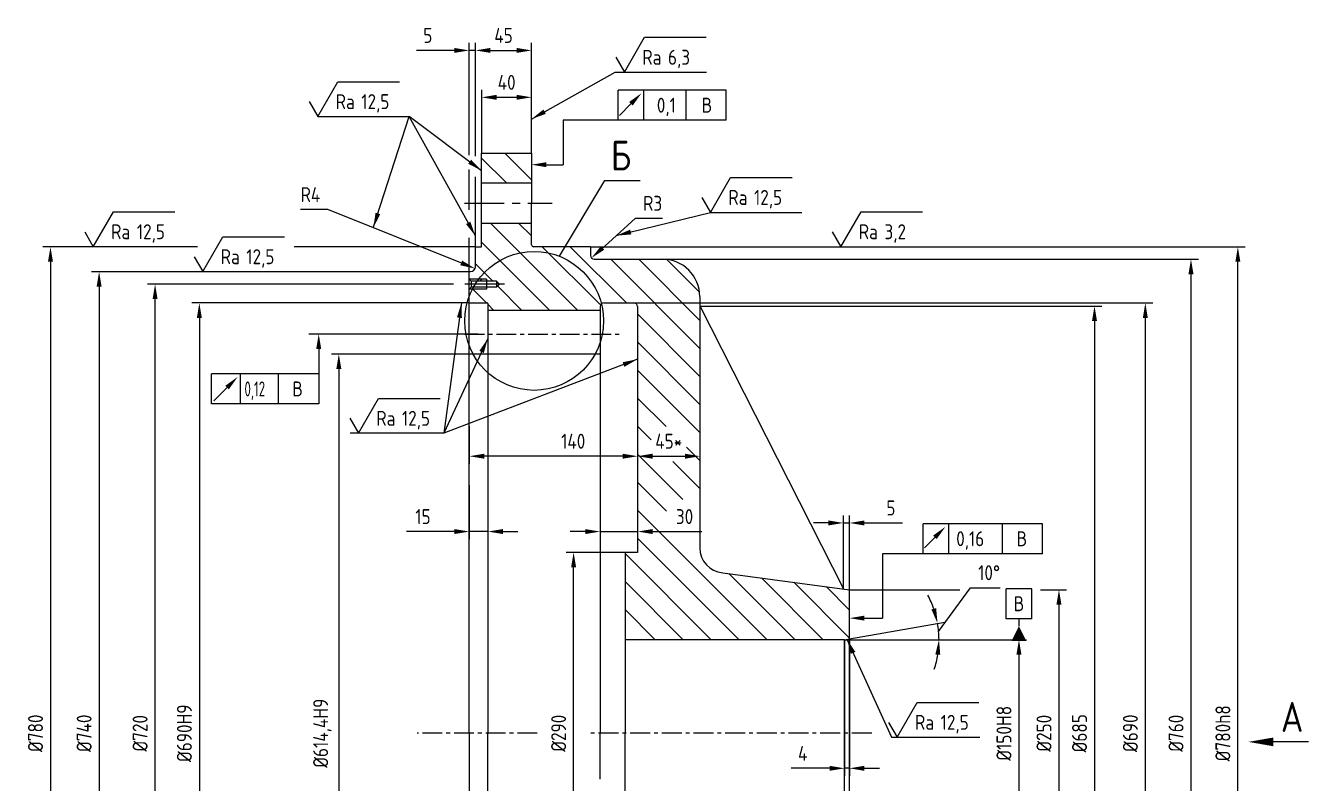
# Model space of a CAD drawing. Header units: millimetres. Extents: x 34179 to 39916, y -3385 to -179.
# Drawn here: x 34193 to 35221, y -2842 to -2235 of the extents above; entities that cross this region are included whole.
import ezdxf
from ezdxf.enums import TextEntityAlignment as Align

# ---------------------------------------------------------------- set-up
doc = ezdxf.new("R2010")
doc.units = ezdxf.units.MM
doc.linetypes.add('CENTER', pattern=[50.8, 31.75, -6.35, 6.35, -6.35])
for name, color, linetype in [('Bord', 1, 'Continuous'), ('Cen', 5, 'CENTER'), ('Cont', 6, 'Continuous'), ('Dim', 7, 'Continuous'), ('Hatch', 2, 'Continuous'), ('Text', 3, 'Continuous'), ('Textb', 6, 'Continuous')]:
    doc.layers.add(name, color=color, linetype=linetype)
doc.styles.add('Style1', font='romans.shx', dxfattribs={"width": 0.8})
doc.dimstyles.new('Dia4', dxfattribs={"dimscale": 4, "dimtxt": 3, "dimasz": 3, "dimexe": 1.25, "dimexo": 0, "dimgap": 1.5, "dimtad": 1, "dimtoh": 1, "dimdec": 0, "dimrnd": 0.0005, "dimtxsty": 'Style1', "dimcen": 2.5, "dimse1": 1, "dimclrt": 3, "dimadec": 0, "dimazin": 0, "dimtfac": 1, "dimtdec": 0, "dimtmove": 0, "dimatfit": 2, "dimfxl": 1, "dimarcsym": 0})
doc.dimstyles.new('LIN 2', dxfattribs={"dimscale": 2, "dimtxt": 3, "dimasz": 3, "dimexe": 1.5, "dimexo": 0, "dimgap": 1.5, "dimtad": 1, "dimdec": 0, "dimrnd": 1, "dimdsep": 46, "dimtxsty": 'Style1', "dimcen": 0, "dimdle": 2, "dimclrd": 256, "dimclrt": 3, "dimadec": 0, "dimazin": 0, "dimtfac": 0.666667, "dimtdec": 0, "dimtmove": 0, "dimatfit": 2, "dimfxl": 1, "dimtvp": 0.833333, "dimtolj": 1, "dimtzin": 0, "dimarcsym": 0})
doc.dimstyles.new('LIN 4', dxfattribs={"dimscale": 4, "dimtxt": 3, "dimasz": 3, "dimexe": 1.5, "dimexo": 0, "dimgap": 1.5, "dimtad": 1, "dimdec": 0, "dimrnd": 1, "dimdsep": 46, "dimtxsty": 'Style1', "dimcen": 0, "dimdle": 2, "dimclrd": 256, "dimclrt": 3, "dimaunit": 1, "dimadec": 0, "dimazin": 0, "dimtfac": 0.666667, "dimtdec": 0, "dimtmove": 0, "dimatfit": 2, "dimfxl": 1, "dimtvp": 0.833333, "dimtolj": 1, "dimtzin": 0, "dimarcsym": 0})
doc.dimstyles.new('LIN4', dxfattribs={"dimscale": 4, "dimtxt": 3, "dimasz": 3, "dimexe": 1.25, "dimexo": 0, "dimgap": 1, "dimtad": 1, "dimdec": 0, "dimzin": 13, "dimdsep": 46, "dimtxsty": 'Style1', "dimcen": 2.5, "dimclrt": 3, "dimadec": 0, "dimazin": 0, "dimtfac": 1, "dimtofl": 0, "dimtmove": 1, "dimatfit": 3, "dimfxl": 1, "dimtolj": 1, "dimtzin": 13, "dimarcsym": 0})

# ---------------------------------------------------------------- blocks, each defined once
blk = doc.blocks.new('*D79')
at = {"layer": 'Dim', "color": 0, "lineweight": -2, "transparency": 16777216}
for p, q in [((34558.4, -2336.8), (34558.4, -2286)), ((34598.4, -2336.8), (34598.4, -2286))]:
    blk.add_line(p, q, dxfattribs=at)
at = {"layer": 'Dim', "lineweight": -2, "transparency": 16777216}
blk.add_line((34570.4, -2292), (34586.4, -2292), dxfattribs=at)
at = {"layer": 'Dim', "transparency": 16777216}
for points in [[(34570.4, -2290), (34570.4, -2294), (34558.4, -2292)], [(34586.4, -2290), (34586.4, -2294), (34598.4, -2292)]]:
    blk.add_solid(points, dxfattribs=at)
at = {"layer": 'Dim', "color": 3, "transparency": 16777216, "insert": (34578.4, -2280), "char_height": 12, "attachment_point": 5, "style": 'Style1'}
blk.add_mtext('\\A1;40', dxfattribs=at)
blk = doc.blocks.new('*D80')
at = {"layer": 'Dim', "color": 0, "lineweight": -2, "transparency": 16777216}
for p, q in [((34553.4, -2339.1), (34553.4, -2248.4)), ((34598.4, -2336.8), (34598.4, -2248.4))]:
    blk.add_line(p, q, dxfattribs=at)
at = {"layer": 'Dim', "lineweight": -2, "transparency": 16777216}
blk.add_line((34565.4, -2254.4), (34586.4, -2254.4), dxfattribs=at)
at = {"layer": 'Dim', "transparency": 16777216}
for points in [[(34565.4, -2252.4), (34565.4, -2256.4), (34553.4, -2254.4)], [(34586.4, -2252.4), (34586.4, -2256.4), (34598.4, -2254.4)]]:
    blk.add_solid(points, dxfattribs=at)
at = {"layer": 'Dim', "color": 3, "transparency": 16777216, "insert": (34575.9, -2242.4), "char_height": 12, "attachment_point": 5, "style": 'Style1'}
blk.add_mtext('\\A1;45', dxfattribs=at)
blk = doc.blocks.new('*D81')
at = {"layer": 'Dim', "color": 0, "lineweight": -2, "transparency": 16777216}
for p, q in [((34548.4, -2338.5), (34548.4, -2248.4)), ((34553.4, -2275.1), (34553.4, -2248.4))]:
    blk.add_line(p, q, dxfattribs=at)
at = {"layer": 'Dim', "lineweight": -2, "transparency": 16777216}
for p, q in [((34536.4, -2254.4), (34506, -2254.4)), ((34553.4, -2254.4), (34548.4, -2254.4)), ((34565.4, -2254.4), (34577.4, -2254.4))]:
    blk.add_line(p, q, dxfattribs=at)
at = {"layer": 'Dim', "transparency": 16777216}
for points in [[(34536.4, -2252.4), (34536.4, -2256.4), (34548.4, -2254.4)], [(34565.4, -2252.4), (34565.4, -2256.4), (34553.4, -2254.4)]]:
    blk.add_solid(points, dxfattribs=at)
at = {"layer": 'Dim', "color": 3, "transparency": 16777216, "insert": (34515.2, -2242.4), "char_height": 12, "attachment_point": 5, "style": 'Style1'}
blk.add_mtext('\\A1;5', dxfattribs=at)
blk = doc.blocks.new('*D82')
at = {"layer": 'Dim', "lineweight": -2, "transparency": 16777216}
for p, q in [((34836.5, -2633.2), (34824.5, -2633.2)), ((34848.5, -2633.2), (34853.4, -2633.2)), ((34865.4, -2633.2), (34895.8, -2633.2))]:
    blk.add_line(p, q, dxfattribs=at)
at = {"layer": 'Dim', "color": 0, "lineweight": -2, "transparency": 16777216}
for p, q in [((34848.5, -2686.1), (34848.5, -2627.2)), ((34853.4, -2686.8), (34853.4, -2627.2))]:
    blk.add_line(p, q, dxfattribs=at)
at = {"layer": 'Dim', "transparency": 16777216}
for points in [[(34836.5, -2631.2), (34836.5, -2635.2), (34848.5, -2633.2)], [(34865.4, -2631.2), (34865.4, -2635.2), (34853.4, -2633.2)]]:
    blk.add_solid(points, dxfattribs=at)
at = {"layer": 'Dim', "color": 3, "transparency": 16777216, "insert": (34886.6, -2621.2), "char_height": 12, "attachment_point": 5, "style": 'Style1'}
blk.add_mtext('\\A1;5', dxfattribs=at)
blk = doc.blocks.new('*D83')
at = {"layer": 'Dim', "color": 0, "lineweight": -2, "transparency": 16777216}
for p, q in [((34548.4, -2555.5), (34548.4, -2585.7)), ((34683.4, -2555.5), (34683.4, -2585.7))]:
    blk.add_line(p, q, dxfattribs=at)
at = {"layer": 'Dim', "lineweight": -2, "transparency": 16777216}
blk.add_line((34671.4, -2579.7), (34560.4, -2579.7), dxfattribs=at)
at = {"layer": 'Dim', "transparency": 16777216}
for points in [[(34560.4, -2577.7), (34560.4, -2581.7), (34548.4, -2579.7)], [(34671.4, -2577.7), (34671.4, -2581.7), (34683.4, -2579.7)]]:
    blk.add_solid(points, dxfattribs=at)
at = {"layer": 'Dim', "color": 3, "transparency": 16777216, "insert": (34631.8, -2567.7), "char_height": 12, "attachment_point": 5, "style": 'Style1'}
blk.add_mtext('\\A1;140', dxfattribs=at)
blk = doc.blocks.new('*D84')
at = {"layer": 'Dim', "color": 0, "lineweight": -2, "transparency": 16777216}
for p, q in [((34683.4, -2555.5), (34683.4, -2585.7)), ((34733.4, -2560.6), (34733.4, -2585.7))]:
    blk.add_line(p, q, dxfattribs=at)
at = {"layer": 'Dim', "lineweight": -2, "transparency": 16777216}
blk.add_line((34695.4, -2579.7), (34721.4, -2579.7), dxfattribs=at)
at = {"layer": 'Dim', "transparency": 16777216}
for points in [[(34695.4, -2577.7), (34695.4, -2581.7), (34683.4, -2579.7)], [(34721.4, -2577.7), (34721.4, -2581.7), (34733.4, -2579.7)]]:
    blk.add_solid(points, dxfattribs=at)
at = {"layer": 'Dim', "color": 3, "transparency": 16777216, "insert": (34708.4, -2567.7), "char_height": 12, "attachment_point": 5, "style": 'Style1'}
blk.add_mtext('\\A1;45*', dxfattribs=at)
blk = doc.blocks.new('*D85')
at = {"layer": 'Dim', "color": 0, "lineweight": -2, "transparency": 16777216}
for p, q in [((34548.4, -2602.8), (34548.4, -2646.1)), ((34563.4, -2602.8), (34563.4, -2646.1))]:
    blk.add_line(p, q, dxfattribs=at)
at = {"layer": 'Dim', "lineweight": -2, "transparency": 16777216}
for p, q in [((34536.4, -2640.1), (34498.2, -2640.1)), ((34563.4, -2640.1), (34548.4, -2640.1)), ((34575.4, -2640.1), (34587.4, -2640.1))]:
    blk.add_line(p, q, dxfattribs=at)
at = {"layer": 'Dim', "transparency": 16777216}
for points in [[(34536.4, -2638.1), (34536.4, -2642.1), (34548.4, -2640.1)], [(34575.4, -2638.1), (34575.4, -2642.1), (34563.4, -2640.1)]]:
    blk.add_solid(points, dxfattribs=at)
at = {"layer": 'Dim', "color": 3, "transparency": 16777216, "insert": (34511.3, -2628.1), "char_height": 12, "attachment_point": 5, "style": 'Style1'}
blk.add_mtext('\\A1;15', dxfattribs=at)
blk = doc.blocks.new('*D86')
at = {"layer": 'Dim', "color": 0, "lineweight": -2, "transparency": 16777216}
for p, q in [((34653.4, -2607.3), (34653.4, -2646.1)), ((34683.4, -2607.3), (34683.4, -2646.1))]:
    blk.add_line(p, q, dxfattribs=at)
at = {"layer": 'Dim', "lineweight": -2, "transparency": 16777216}
for p, q in [((34641.4, -2640.1), (34629.4, -2640.1)), ((34653.4, -2640.1), (34683.4, -2640.1)), ((34695.4, -2640.1), (34734.9, -2640.1))]:
    blk.add_line(p, q, dxfattribs=at)
at = {"layer": 'Dim', "transparency": 16777216}
for points in [[(34641.4, -2638.1), (34641.4, -2642.1), (34653.4, -2640.1)], [(34695.4, -2638.1), (34695.4, -2642.1), (34683.4, -2640.1)]]:
    blk.add_solid(points, dxfattribs=at)
at = {"layer": 'Dim', "color": 3, "transparency": 16777216, "insert": (34721.1, -2628.1), "char_height": 12, "attachment_point": 5, "style": 'Style1'}
blk.add_mtext('\\A1;30', dxfattribs=at)
blk = doc.blocks.new('*D87')
at = {"layer": 'Dim', "color": 0, "lineweight": -2, "transparency": 16777216}
for p, q in [((34849.4, -2726.8), (34995.3, -2726.8)), ((34849.4, -2876.8), (34995.3, -2876.8))]:
    blk.add_line(p, q, dxfattribs=at)
at = {"layer": 'Dim', "lineweight": -2, "transparency": 16777216}
blk.add_line((34989.3, -2738.8), (34989.3, -2864.8), dxfattribs=at)
at = {"layer": 'Dim', "transparency": 16777216}
for points in [[(34987.3, -2738.8), (34991.3, -2738.8), (34989.3, -2726.8)], [(34987.3, -2864.8), (34991.3, -2864.8), (34989.3, -2876.8)]]:
    blk.add_solid(points, dxfattribs=at)
at = {"layer": 'Dim', "color": 3, "transparency": 16777216, "insert": (34977.3, -2801.8), "char_height": 12, "attachment_point": 5, "rotation": 90, "style": 'Style1'}
blk.add_mtext('\\A1;%%c150H8', dxfattribs=at)
blk = doc.blocks.new('*D88')
at = {"layer": 'Dim', "color": 0, "lineweight": -2, "transparency": 16777216}
for p, q in [((34849.4, -2726.8), (34849.4, -2835.9)), ((34853.4, -2727.9), (34853.4, -2835.9))]:
    blk.add_line(p, q, dxfattribs=at)
at = {"layer": 'Dim', "lineweight": -2, "transparency": 16777216}
for p, q in [((34837.4, -2829.9), (34806.5, -2829.9)), ((34853.4, -2829.9), (34849.4, -2829.9)), ((34865.4, -2829.9), (34877.4, -2829.9))]:
    blk.add_line(p, q, dxfattribs=at)
at = {"layer": 'Dim', "transparency": 16777216}
for points in [[(34837.4, -2827.9), (34837.4, -2831.9), (34849.4, -2829.9)], [(34865.4, -2827.9), (34865.4, -2831.9), (34853.4, -2829.9)]]:
    blk.add_solid(points, dxfattribs=at)
at = {"layer": 'Dim', "color": 3, "transparency": 16777216, "insert": (34815.9, -2817.9), "char_height": 12, "attachment_point": 5, "style": 'Style1'}
blk.add_mtext('\\A1;4', dxfattribs=at)
blk = doc.blocks.new('*D89')
at = {"layer": 'Dim', "color": 0, "lineweight": -2, "transparency": 16777216}
for p, q in [((35006.7, -2686.8), (35027.4, -2686.8)), ((34853.4, -2916.8), (35027.4, -2916.8))]:
    blk.add_line(p, q, dxfattribs=at)
at = {"layer": 'Dim', "lineweight": -2, "transparency": 16777216}
blk.add_line((35021.4, -2698.8), (35021.4, -2904.8), dxfattribs=at)
at = {"layer": 'Dim', "transparency": 16777216}
for points in [[(35019.4, -2698.8), (35023.4, -2698.8), (35021.4, -2686.8)], [(35019.4, -2904.8), (35023.4, -2904.8), (35021.4, -2916.8)]]:
    blk.add_solid(points, dxfattribs=at)
at = {"layer": 'Dim', "color": 3, "transparency": 16777216, "insert": (35009.4, -2801.8), "char_height": 12, "attachment_point": 5, "rotation": 90, "style": 'Style1'}
blk.add_mtext('\\A1;%%c250', dxfattribs=at)
blk = doc.blocks.new('*D90')
at = {"layer": 'Dim', "color": 0, "lineweight": -2, "transparency": 16777216}
for p, q in [((34563.4, -2497.8), (34437.8, -2497.8)), ((34563.4, -3105.8), (34437.8, -3105.8))]:
    blk.add_line(p, q, dxfattribs=at)
at = {"layer": 'Dim', "lineweight": -2, "transparency": 16777216}
blk.add_line((34443.8, -2509.8), (34443.8, -3093.8), dxfattribs=at)
at = {"layer": 'Dim', "transparency": 16777216}
for points in [[(34441.8, -2509.8), (34445.8, -2509.8), (34443.8, -2497.8)], [(34441.8, -3093.8), (34445.8, -3093.8), (34443.8, -3105.8)]]:
    blk.add_solid(points, dxfattribs=at)
at = {"layer": 'Dim', "color": 3, "transparency": 16777216, "insert": (34430.6, -2801.8), "char_height": 12, "attachment_point": 5, "rotation": 90, "style": 'Style1'}
blk.add_mtext('\\A1;%%c614,4H9', dxfattribs=at)
blk = doc.blocks.new('*D91')
at = {"layer": 'Dim', "color": 0, "lineweight": -2, "transparency": 16777216}
for p, q in [((34548.4, -2456.8), (34325.9, -2456.8)), ((34548.4, -3146.8), (34325.9, -3146.8))]:
    blk.add_line(p, q, dxfattribs=at)
at = {"layer": 'Dim', "lineweight": -2, "transparency": 16777216}
blk.add_line((34331.9, -2468.8), (34331.9, -3134.8), dxfattribs=at)
at = {"layer": 'Dim', "transparency": 16777216}
for points in [[(34329.9, -2468.8), (34333.9, -2468.8), (34331.9, -2456.8)], [(34329.9, -3134.8), (34333.9, -3134.8), (34331.9, -3146.8)]]:
    blk.add_solid(points, dxfattribs=at)
at = {"layer": 'Dim', "color": 3, "transparency": 16777216, "insert": (34319.9, -2801.8), "char_height": 12, "attachment_point": 5, "rotation": 90, "style": 'Style1'}
blk.add_mtext('\\A1;%%c690H9', dxfattribs=at)
blk = doc.blocks.new('*D92')
at = {"layer": 'Dim', "color": 0, "lineweight": -2, "transparency": 16777216}
for p, q in [((34535.7, -2441.8), (34290.4, -2441.8)), ((34543.9, -3161.8), (34290.4, -3161.8))]:
    blk.add_line(p, q, dxfattribs=at)
at = {"layer": 'Dim', "lineweight": -2, "transparency": 16777216}
blk.add_line((34296.4, -3149.8), (34296.4, -2453.8), dxfattribs=at)
at = {"layer": 'Dim', "transparency": 16777216}
for points in [[(34294.4, -2453.8), (34298.4, -2453.8), (34296.4, -2441.8)], [(34294.4, -3149.8), (34298.4, -3149.8), (34296.4, -3161.8)]]:
    blk.add_solid(points, dxfattribs=at)
at = {"layer": 'Dim', "color": 3, "transparency": 16777216, "insert": (34284.4, -2801.8), "char_height": 12, "attachment_point": 5, "rotation": 90, "style": 'Style1'}
blk.add_mtext('\\A1;%%c720', dxfattribs=at)
blk = doc.blocks.new('*D93')
at = {"layer": 'Dim', "color": 0, "lineweight": -2, "transparency": 16777216}
for p, q in [((34548.4, -2431.8), (34245.5, -2431.8)), ((34548.4, -3171.8), (34245.5, -3171.8))]:
    blk.add_line(p, q, dxfattribs=at)
at = {"layer": 'Dim', "lineweight": -2, "transparency": 16777216}
blk.add_line((34251.5, -2443.8), (34251.5, -3159.8), dxfattribs=at)
at = {"layer": 'Dim', "transparency": 16777216}
for points in [[(34249.5, -2443.8), (34253.5, -2443.8), (34251.5, -2431.8)], [(34249.5, -3159.8), (34253.5, -3159.8), (34251.5, -3171.8)]]:
    blk.add_solid(points, dxfattribs=at)
at = {"layer": 'Dim', "color": 3, "transparency": 16777216, "insert": (34239.5, -2801.8), "char_height": 12, "attachment_point": 5, "rotation": 90, "style": 'Style1'}
blk.add_mtext('\\A1;%%c740', dxfattribs=at)
blk = doc.blocks.new('*D94')
at = {"layer": 'Dim', "color": 0, "lineweight": -2, "transparency": 16777216}
for p, q in [((34330.5, -2411.8), (34206.5, -2411.8)), ((34553.4, -3191.8), (34206.5, -3191.8))]:
    blk.add_line(p, q, dxfattribs=at)
at = {"layer": 'Dim', "lineweight": -2, "transparency": 16777216}
blk.add_line((34212.5, -2423.8), (34212.5, -3179.8), dxfattribs=at)
at = {"layer": 'Dim', "transparency": 16777216}
for points in [[(34210.5, -2423.8), (34214.5, -2423.8), (34212.5, -2411.8)], [(34210.5, -3179.8), (34214.5, -3179.8), (34212.5, -3191.8)]]:
    blk.add_solid(points, dxfattribs=at)
at = {"layer": 'Dim', "color": 3, "transparency": 16777216, "insert": (34200.5, -2801.8), "char_height": 12, "attachment_point": 5, "rotation": 90, "style": 'Style1'}
blk.add_mtext('\\A1;%%c780', dxfattribs=at)
blk = doc.blocks.new('SHERISO_01')
at = {"layer": 'Text'}
blk.add_line((4.04, 7), (16.36, 7), dxfattribs=at)
blk.add_lwpolyline([(-1.73, 3), (0, 0), (4.04, 7)], dxfattribs=at)
at = {"layer": 'Text', "style": 'Style1', "width": 0.8}
blk.add_text('Ra', height=3, dxfattribs=at).set_placement((3.58, 1.5))
blk.add_attdef('12,5', (8.73, 1.5), '', height=3, dxfattribs=at)
blk = doc.blocks.new('FORMA01')
at = {"layer": 'Bord'}
for p, q in [((-2.57, 4.21), (-2.57, 10.21)), ((-2.57, 10.21), (2.57, 10.21)), ((2.57, 4.21), (2.57, 10.21)), ((-2.57, 4.21), (2.57, 4.21)), ((0, 4.21), (0, 2.71))]:
    blk.add_line(p, q, dxfattribs=at)
blk.add_lwpolyline([(0, 2.71, 0, 3, 0), (0, -0.29, 3, 3, 0)], format="xyseb", dxfattribs=at)
at = {"layer": 'Text', "style": 'Style1', "width": 0.8}
blk.add_attdef('А', text='', height=3, dxfattribs=at).set_placement((0, 7.21), align=Align.MIDDLE)
blk = doc.blocks.new('*D95')
at = {"layer": 'Dim', "color": 0, "lineweight": -2, "transparency": 16777216}
for p, q in [((34435, -2382), (34413, -2382)), ((34545.6, -2426.3), (34435, -2382)), ((34541.9, -2424.8), (34545.6, -2426.3))]:
    blk.add_line(p, q, dxfattribs=at)
at = {"layer": 'Dim', "color": 0, "transparency": 16777216}
blk.add_solid([(34542.7, -2422.9), (34541.2, -2426.6), (34553.1, -2429.3)], dxfattribs=at)
at = {"layer": 'Dim', "color": 3, "transparency": 16777216, "insert": (34421, -2370), "char_height": 12, "attachment_point": 5, "style": 'Style1'}
blk.add_mtext('R4', dxfattribs=at)
blk = doc.blocks.new('*D96')
at = {"layer": 'Dim', "color": 0, "lineweight": -2, "transparency": 16777216}
for p, q in [((34650.9, -2416.8), (34681.7, -2389)), ((34681.7, -2389), (34703.3, -2389)), ((34655.3, -2412.7), (34650.9, -2416.8))]:
    blk.add_line(p, q, dxfattribs=at)
at = {"layer": 'Dim', "color": 0, "transparency": 16777216}
blk.add_solid([(34654, -2411.3), (34656.7, -2414.2), (34646.4, -2420.8)], dxfattribs=at)
at = {"layer": 'Dim', "color": 3, "transparency": 16777216, "insert": (34695.5, -2377), "char_height": 12, "attachment_point": 5, "style": 'Style1'}
blk.add_mtext('R3', dxfattribs=at)
blk = doc.blocks.new('*D100')
at = {"layer": 'Dim', "color": 0, "lineweight": -2, "transparency": 16777216}
for p, q in [((34733.4, -2459.3), (35055.9, -2459.3)), ((34733.4, -3144.3), (35055.9, -3144.3))]:
    blk.add_line(p, q, dxfattribs=at)
at = {"layer": 'Dim', "lineweight": -2, "transparency": 16777216}
blk.add_line((35049.9, -2471.3), (35049.9, -3132.3), dxfattribs=at)
at = {"layer": 'Dim', "transparency": 16777216}
for points in [[(35047.9, -2471.3), (35051.9, -2471.3), (35049.9, -2459.3)], [(35047.9, -3132.3), (35051.9, -3132.3), (35049.9, -3144.3)]]:
    blk.add_solid(points, dxfattribs=at)
at = {"layer": 'Dim', "color": 3, "transparency": 16777216, "insert": (35037.9, -2801.8), "char_height": 12, "attachment_point": 5, "rotation": 90, "style": 'Style1'}
blk.add_mtext('\\A1;%%c685', dxfattribs=at)
blk = doc.blocks.new('*D101')
at = {"layer": 'Dim', "color": 0, "lineweight": -2, "transparency": 16777216}
for p, q in [((34678.2, -2456.8), (35096.7, -2456.8)), ((34675.6, -3146.8), (35096.7, -3146.8))]:
    blk.add_line(p, q, dxfattribs=at)
at = {"layer": 'Dim', "lineweight": -2, "transparency": 16777216}
blk.add_line((35090.7, -3134.8), (35090.7, -2468.8), dxfattribs=at)
at = {"layer": 'Dim', "transparency": 16777216}
for points in [[(35088.7, -2468.8), (35092.7, -2468.8), (35090.7, -2456.8)], [(35088.7, -3134.8), (35092.7, -3134.8), (35090.7, -3146.8)]]:
    blk.add_solid(points, dxfattribs=at)
at = {"layer": 'Dim', "color": 3, "transparency": 16777216, "insert": (35078.7, -2801.8), "char_height": 12, "attachment_point": 5, "rotation": 90, "style": 'Style1'}
blk.add_mtext('\\A1;%%c690', dxfattribs=at)
blk = doc.blocks.new('*D102')
at = {"layer": 'Dim', "color": 0, "lineweight": -2, "transparency": 16777216}
for p, q in [((34684.3, -2421.8), (35133.3, -2421.8)), ((34676, -3181.8), (35133.3, -3181.8))]:
    blk.add_line(p, q, dxfattribs=at)
at = {"layer": 'Dim', "lineweight": -2, "transparency": 16777216}
blk.add_line((35127.3, -2433.8), (35127.3, -3169.8), dxfattribs=at)
at = {"layer": 'Dim', "transparency": 16777216}
for points in [[(35125.3, -2433.8), (35129.3, -2433.8), (35127.3, -2421.8)], [(35125.3, -3169.8), (35129.3, -3169.8), (35127.3, -3181.8)]]:
    blk.add_solid(points, dxfattribs=at)
at = {"layer": 'Dim', "color": 3, "transparency": 16777216, "insert": (35115.3, -2801.8), "char_height": 12, "attachment_point": 5, "rotation": 90, "style": 'Style1'}
blk.add_mtext('\\A1;%%c760', dxfattribs=at)
blk = doc.blocks.new('razrez15')
at = {"layer": 'Text'}
blk.add_lwpolyline([(0, 0, 0, 1.76, 0), (5, 0, 1.76, 1.76, 0)], format="xyseb", dxfattribs=at)
blk.add_lwpolyline([(0, 0, 0, 1.76, 0), (5, 0, 1.76, 1.76, 0)], format="xyseb", dxfattribs=at)
blk.add_lwpolyline([(12, 0), (5, 0)], dxfattribs=at)
blk.add_lwpolyline([(12, 0), (5, 0)], dxfattribs=at)
at = {"layer": 'Textb', "style": 'Style1', "width": 0.8}
blk.add_attdef('A', (6.5, 2), '', height=6, dxfattribs=at)
blk = doc.blocks.new('*D114')
at = {"layer": 'Dim', "color": 0, "lineweight": -2, "transparency": 16777216}
for p, q in [((34673.4, -2656.8), (34626.1, -2656.8)), ((34673.4, -2946.8), (34626.1, -2946.8))]:
    blk.add_line(p, q, dxfattribs=at)
at = {"layer": 'Dim', "lineweight": -2, "transparency": 16777216}
blk.add_line((34632.1, -2934.8), (34632.1, -2668.8), dxfattribs=at)
at = {"layer": 'Dim', "transparency": 16777216}
for points in [[(34630.1, -2668.8), (34634.1, -2668.8), (34632.1, -2656.8)], [(34630.1, -2934.8), (34634.1, -2934.8), (34632.1, -2946.8)]]:
    blk.add_solid(points, dxfattribs=at)
at = {"layer": 'Dim', "color": 3, "transparency": 16777216, "insert": (34620.1, -2801.8), "char_height": 12, "attachment_point": 5, "rotation": 90, "style": 'Style1'}
blk.add_mtext('\\A1;%%c290', dxfattribs=at)
blk = doc.blocks.new('*D116')
at = {"layer": 'Dim', "linetype": 'ByBlock', "lineweight": -2, "transparency": 16777216}
for p, q in [((34924.9, -2720.2), (34950.5, -2685.1)), ((34950.5, -2685.1), (34974.3, -2685.1))]:
    blk.add_line(p, q, dxfattribs=at)
at = {"layer": 'Dim', "color": 0, "linetype": 'ByBlock', "lineweight": -2, "transparency": 16777216}
for p, q in [((34853.4, -2726.1), (34929.9, -2712.6)), ((34849.4, -2726.8), (34931.2, -2726.8))]:
    blk.add_line(p, q, dxfattribs=at)
at = {"layer": 'Dim', "linetype": 'ByBlock', "lineweight": -2, "transparency": 16777216}
for start, end in [(19.0798, 28.1596), (360, 10), (341.8404, 350.9202)]:
    blk.add_arc((34849.4, -2726.8), 75.8, start, end, dxfattribs=at)
at = {"layer": 'Dim', "transparency": 16777216}
for points in [[(34922.9, -2701.5), (34919.1, -2702.5), (34924, -2713.6)], [(34922.2, -2738.6), (34926.2, -2738.9), (34925.2, -2726.8)]]:
    blk.add_solid(points, dxfattribs=at)
at = {"layer": 'Dim', "color": 3, "transparency": 16777216, "insert": (34965.4, -2673.1), "char_height": 12, "attachment_point": 5, "style": 'Style1'}
blk.add_mtext('\\A1;10°', dxfattribs=at)
blk = doc.blocks.new('*D117')
at = {"layer": 'Dim', "color": 0, "lineweight": -2, "transparency": 16777216}
for p, q in [((34645.7, -2411.8), (35170.9, -2411.8)), ((34645.7, -3191.8), (35170.9, -3191.8))]:
    blk.add_line(p, q, dxfattribs=at)
at = {"layer": 'Dim', "lineweight": -2, "transparency": 16777216}
blk.add_line((35164.9, -3179.8), (35164.9, -2423.8), dxfattribs=at)
at = {"layer": 'Dim', "transparency": 16777216}
for points in [[(35162.9, -2423.8), (35166.9, -2423.8), (35164.9, -2411.8)], [(35162.9, -3179.8), (35166.9, -3179.8), (35164.9, -3191.8)]]:
    blk.add_solid(points, dxfattribs=at)
at = {"layer": 'Dim', "color": 3, "transparency": 16777216, "insert": (35152.9, -2801.8), "char_height": 12, "attachment_point": 5, "rotation": 90, "style": 'Style1'}
blk.add_mtext('\\A1;%%c780h8', dxfattribs=at)

msp = doc.modelspace()

# ---------------------------------------------------------------- hatches: boundary and pattern name
at = {"layer": 'Hatch'}
h = msp.add_hatch(dxfattribs=at)
h.set_pattern_fill('ANSI31', color=256, scale=2.5, style=0)
h.set_pattern_definition([(45, (25675.105, -7033.107), (-5.61266, 5.61266), [])])
h.paths.add_polyline_path([(34548.35785, -2437.76299), (34562.35785, -2437.76299), (34562.35785, -2439.36299), (34549.95785, -2439.36299)])
h.paths.add_polyline_path([(34549.95785, -2444.16299), (34562.35785, -2444.16299), (34562.35785, -2445.76299), (34548.35785, -2445.76299)])

# ---------------------------------------------------------------- linework, layer by layer
at = {"layer": 'Bord'}
for p, q in [((34754.51421, -2286.30264), (34667.84124, -2286.30264)), ((34667.84124, -2310.30264), (34667.84124, -2286.30264)), ((34688.41268, -2310.30264), (34688.41268, -2286.30264)), ((34722.36285, -2310.30264), (34722.36285, -2286.30264)), ((34754.51421, -2310.30264), (34754.51421, -2286.30264)), ((34667.84124, -2310.30264), (34623.63461, -2310.30264)), ((34623.63461, -2310.30264), (34623.63461, -2346.01819)), ((34754.51421, -2310.30264), (34667.84124, -2310.30264)), ((34610.35786, -2346.01819), (34623.63461, -2346.01819)), ((34562.35785, -2437.76299), (34548.35785, -2437.76299)), ((34562.35785, -2445.76299), (34548.35785, -2445.76299)), ((34555.49921, -2481.76299), (34419.77972, -2481.76299)), ((34427.64421, -2493.1295), (34427.64421, -2537.76626)), ((34341.72302, -2537.76626), (34341.72302, -2513.76626)), ((34427.64421, -2513.76626), (34341.72302, -2513.76626)), ((34364.93311, -2537.76626), (34364.93311, -2513.76626)), ((34395.49285, -2537.76626), (34395.49285, -2513.76626)), ((34427.64421, -2537.76626), (34341.72302, -2537.76626)), ((35008.17106, -2633.86153), (34912.41994, -2633.86153)), ((34912.41994, -2657.86153), (34912.41994, -2633.86153)), ((34932.99138, -2657.86153), (34932.99138, -2633.86153)), ((34976.01971, -2657.86153), (34976.01971, -2633.86153)), ((35008.17106, -2657.86153), (35008.17106, -2633.86153)), ((34912.41994, -2657.86153), (34879.90814, -2657.86153)), ((34879.90814, -2657.86153), (34879.90814, -2709.49009)), ((35008.17106, -2657.86153), (34912.41994, -2657.86153)), ((34865.35786, -2709.49009), (34879.90814, -2709.49009))]:
    msp.add_line(p, q, dxfattribs=at)
for points in [[(34598.35786, -2346.01819, 0, 4, 0), (34610.35786, -2346.01819, 4, 4, 0)], [(34427.64421, -2481.76299, 0, 4, 0), (34427.64421, -2493.76299, 4, 4, 0)], [(34853.35786, -2709.49009, 0, 4, 0), (34865.35786, -2709.49009, 4, 4, 0)]]:
    msp.add_lwpolyline(points, format="xyseb", dxfattribs=at)
at = {"layer": 'Cen'}
for p, q in [((34544.71422, -2376.76299), (34614.91081, -2376.76299)), ((34576.71349, -2441.76299), (34542.70717, -2441.76299))]:
    msp.add_line(p, q, dxfattribs=at)
at = {"layer": 'Cen', "ltscale": 0.5}
for p, q in [((34544.75058, -2481.76299), (34670.32596, -2481.76299)), ((34602.97177, -2801.76464), (34506.67085, -2801.76464)), ((34871.21644, -2801.76464), (34643.68018, -2801.76464))]:
    msp.add_line(p, q, dxfattribs=at)
at = {"layer": 'Cont'}
for p, q in [((34558.35785, -2336.76299), (34598.35785, -2336.76299)), ((34558.35785, -2411.76299), (34558.35785, -2336.76299)), ((34598.35785, -2336.76299), (34598.35785, -2376.76299)), ((34598.35785, -2410.1668), (34598.35785, -2376.76299)), ((34553.35785, -2411.76299), (34558.35785, -2411.76299)), ((34553.35785, -2427.76299), (34553.35785, -2411.76299)), ((34645.65988, -2411.7668), (34599.95785, -2411.7668)), ((34645.65988, -2411.7668), (34645.65988, -2418.76299)), ((34648.65988, -2421.76299), (34703.35781, -2421.76299)), ((34548.35785, -2431.76299), (34549.35785, -2431.76299)), ((34548.35785, -2441.76299), (34548.35785, -2431.76299)), ((34548.35785, -2431.76299), (34549.35785, -2431.76299)), ((34549.95785, -2439.36299), (34548.35785, -2437.76299)), ((34562.35785, -2437.76299), (34562.35785, -2445.76299)), ((34548.35785, -2801.76464), (34548.35785, -2441.76299)), ((34549.95785, -2444.16299), (34548.35785, -2445.76299)), ((34570.35785, -2439.36299), (34549.95785, -2439.36299)), ((34549.95785, -2439.36299), (34549.95785, -2444.16299)), ((34570.35785, -2444.16299), (34549.95785, -2444.16299)), ((34570.35785, -2439.36299), (34572.75785, -2441.76299)), ((34570.35785, -2439.36299), (34570.35785, -2444.16299)), ((34570.35785, -2444.16299), (34572.75785, -2441.76299)), ((34548.35785, -2456.76299), (34562.85785, -2456.76299)), ((34563.35785, -2457.26299), (34563.35785, -2801.76464)), ((34656.35785, -2456.76299), (34680.35785, -2456.76299)), ((34733.35781, -2451.76299), (34733.35781, -2653.17063)), ((34563.35785, -2462.56299), (34653.35785, -2462.56299)), ((34653.35785, -2459.76299), (34653.35785, -2801.76464)), ((34683.35785, -2459.76299), (34683.35785, -2656.76464)), ((34733.35781, -2459.26299), (34848.52869, -2686.11772)), ((34563.35785, -2497.76299), (34653.35785, -2497.76299)), ((34673.35785, -2656.76464), (34673.35785, -2801.76464)), ((34683.35785, -2656.76464), (34673.35785, -2656.76464)), ((34751.67321, -2673.09956), (34853.35785, -2686.7668)), ((34853.35785, -2801.76464), (34853.35785, -2686.7668)), ((34849.35785, -2726.7668), (34853.35785, -2726.06149)), ((34849.35785, -2726.7668), (34673.35785, -2726.7668)), ((34849.35785, -2876.7668), (34849.35785, -2726.7668)), ((34548.35785, -2801.76464), (34548.35785, -3161.76299)), ((34563.35791, -3137.80979), (34563.35791, -2801.76464)), ((34653.35785, -2838.50514), (34653.35785, -2801.76464)), ((34673.35785, -2946.76464), (34673.35785, -2801.76464)), ((34853.35785, -2916.7668), (34853.35785, -2801.76464))]:
    msp.add_line(p, q, dxfattribs=at)
at = {"layer": 'Cont', "linetype": 'Continuous'}
for p, q in [((34598.35785, -2360.76299), (34558.35785, -2360.76299)), ((34558.35785, -2392.76299), (34598.35785, -2392.76299))]:
    msp.add_line(p, q, dxfattribs=at)
at = {"layer": 'Cont'}
for centre, radius, start, end in [((34599.95785, -2410.1668), 1.6, 180, 270), ((34549.35785, -2427.76299), 4, 270, 0), ((34648.65988, -2418.76299), 3, 180, 270), ((34703.35781, -2451.76299), 30, 0, 90), ((34562.85785, -2457.26299), 0.5, 0, 90), ((34656.35785, -2459.76299), 3, 90, 180), ((34680.35785, -2459.76299), 3, 0, 90), ((34753.35781, -2653.17063), 20, 180, 265.16826152)]:
    msp.add_arc(centre, radius, start, end, dxfattribs=at)
at = {"layer": 'Dim'}
for p, q in [((34665.32133, -2271.89661), (34738.68239, -2271.89661)), ((34426.90681, -2307.45909), (34500.26787, -2307.45909)), ((34548.35785, -2382.21185), (34548.35785, -2349.95547)), ((34553.35785, -2411.76299), (34553.35785, -2355.7173)), ((34620.75178, -2419.43807), (34657.28098, -2358.69806)), ((34657.28098, -2358.69806), (34685.47012, -2358.69806)), ((34741.904, -2384.25438), (34815.26506, -2384.25438)), ((34548.35785, -2431.76299), (34548.35785, -2404.65928)), ((34553.35785, -2411.76299), (34407.83125, -2411.76299)), ((34853.35785, -2686.7668), (34941.8988, -2686.7668)), ((34887.18625, -2805.03807), (34957.94042, -2805.03807))]:
    msp.add_line(p, q, dxfattribs=at)
msp.add_circle((34600.41412, -2471.24121), 55.65237, dxfattribs=at)
at = {"layer": 'Hatch'}
for p, q in [((34578.43207, -2360.76299), (34558.35785, -2340.68877)), ((34598.35785, -2358.23813), (34576.88271, -2336.76299)), ((34635.33079, -2462.56299), (34565.53079, -2392.76299)), ((34598.35785, -2403.13941), (34587.98143, -2392.76299)), ((34612.88015, -2462.56299), (34558.35785, -2408.04069)), ((34653.66306, -2458.44462), (34606.98524, -2411.7668)), ((34674.43207, -2456.76299), (34629.43588, -2411.7668)), ((34567.22951, -2439.36299), (34553.35785, -2425.49133)), ((34733.35781, -2493.23808), (34661.88271, -2421.76299)), ((34733.35781, -2470.78744), (34684.33335, -2421.76299)), ((34733.13507, -2448.11407), (34707.00673, -2421.98573)), ((34562.17887, -2456.76299), (34551.17887, -2445.76299)), ((34590.42951, -2462.56299), (34571.19368, -2443.32716)), ((34567.97887, -2462.56299), (34563.35785, -2457.94197)), ((34733.35781, -2515.68872), (34683.35785, -2465.68877)), ((34733.35781, -2538.13936), (34683.35785, -2488.13941)), ((34733.35781, -2560.59), (34683.35785, -2510.59005)), ((34706.29766, -2555.9805), (34683.35785, -2533.04069)), ((34694.34796, -2566.48144), (34683.35785, -2555.49133)), ((34719.72737, -2614.31149), (34683.35785, -2577.94197)), ((34733.35781, -2583.04064), (34722.69361, -2572.37644)), ((34733.35781, -2605.49129), (34711.82478, -2583.95826)), ((34706.61382, -2623.64858), (34683.35785, -2600.39261)), ((34787.2814, -2726.7668), (34683.35785, -2622.84325)), ((34764.83076, -2726.7668), (34683.35785, -2645.29389)), ((34742.38012, -2726.7668), (34673.35785, -2657.74453)), ((34809.73204, -2726.7668), (34756.74672, -2673.78148)), ((34719.92948, -2726.7668), (34673.35785, -2680.19517)), ((34832.18268, -2726.7668), (34782.68347, -2677.26759)), ((34853.35785, -2725.49133), (34808.62022, -2680.7537)), ((34853.35785, -2703.04069), (34834.55697, -2684.23981)), ((34697.47884, -2726.7668), (34673.35785, -2702.64581))]:
    msp.add_line(p, q, dxfattribs=at)
at = {"layer": 'Text'}
for p, q in [((34678.07503, -2297.18709), (34668.81318, -2306.44894)), ((34354.15002, -2524.6505), (34343.4353, -2535.36522)), ((34921.85487, -2644.74576), (34913.48187, -2653.11876))]:
    msp.add_line(p, q, dxfattribs=at)
for points in [[(34686.56031, -2288.7018, 0, 4, 0), (34678.07503, -2297.18709, 4, 4, 0)], [(34362.6353, -2516.16522, 0, 4, 0), (34354.15002, -2524.6505, 4, 4, 0)], [(34930.34015, -2636.26048, 0, 4, 0), (34921.85487, -2644.74576, 4, 4, 0)]]:
    msp.add_lwpolyline(points, format="xyseb", dxfattribs=at)

# ---------------------------------------------------------------- block references
at = {"layer": 'Dim', "xscale": 4, "yscale": 4, "zscale": 4}
for name, p, values in [('SHERISO_01', (34672.88457, -2271.89661), {'12,5': '6,3'}), ('SHERISO_01', (34426.90681, -2307.45909), {'12,5': '12,5'}), ('SHERISO_01', (34741.904, -2384.25438), {'12,5': '12,5'}), ('SHERISO_01', (34246.84707, -2411.76298), {'12,5': '12,5'}), ('SHERISO_01', (34846.54686, -2411.7668), {'12,5': '3,2'}), ('SHERISO_01', (34334.68082, -2431.76298), {'12,5': '12,5'}), ('SHERISO_01', (34459.50437, -2561.32796), {'12,5': '12,5'}), ('SHERISO_01', (34891.60348, -2805.03807), {'12,5': '12,5'}), ('razrez15', (35173.44447, -2808.70109), {'A': 'А'})]:
    msp.add_blockref(name, p, dxfattribs=at).add_auto_attribs(values)
at = {"layer": 'Hatch'}
ref = msp.add_blockref('FORMA01', (34989.26462, -2726.7668), dxfattribs=dict(at, xscale=-4, yscale=4, zscale=4))
ref.add_attrib('А', 'В', dxfattribs={"layer": 'Text', "height": 12, "style": 'Style1', "width": 0.8}).set_placement((34989.26462, -2697.9252), align=Align.MIDDLE)

# ---------------------------------------------------------------- texts
at = {"layer": 'Text', "style": 'Style1'}
for s, width, p in [('0,1', 0.8, (34698.87189, -2304.30264)), ('В', 0.8, (34734.80945, -2304.30264)), ('0,12', 0.6, (34368.09345, -2531.76626)), ('В', 0.8, (34406.44843, -2531.76626)), ('0,16', 0.8, (34938.99101, -2651.86153)), ('В', 0.8, (34987.40548, -2651.86153))]:
    msp.add_text(s, height=12, dxfattribs=dict(at, width=width)).set_placement(p)
at = {"layer": 'Textb', "style": 'Style1', "width": 0.8}
msp.add_attdef('Б', (34661.97415, -2350.65229), 'А', height=24, dxfattribs=at)

# ---------------------------------------------------------------- dimensions: what is measured, and where the dimension line sits
at = {"layer": 'Dim'}
for base, p1, p2, picture, middle in [((34548.35785, -2254.44039), (34553.35785, -2275.08905), (34548.35785, -2338.51331), '*D81', (34515.15785, -2242.44039)), ((34598.35785, -2254.44039), (34553.35785, -2339.07344), (34598.35785, -2336.76299), '*D80', (34575.85785, -2242.44039)), ((34598.35785, -2292.01952), (34558.35785, -2336.76299), (34598.35785, -2336.76299), '*D79', (34578.35785, -2280.01952)), ((34548.35785, -2640.13611), (34563.35785, -2602.82027), (34548.35785, -2602.82027), '*D85', (34511.27214, -2628.13611)), ((34683.35785, -2640.13611), (34653.35785, -2607.27087), (34683.35785, -2607.27087), '*D86', (34721.12928, -2628.13611)), ((34853.35785, -2633.19129), (34848.52869, -2686.11772), (34853.35785, -2686.7668), '*D82', (34886.55785, -2621.19129))]:
    dim = msp.add_linear_dim(base=base, p1=p1, p2=p2, dimstyle='LIN 4', dxfattribs=at)
    dim.commit()
    dim.dimension.update_dxf_attribs({"geometry": picture, "text_midpoint": middle})
for center, mpoint, picture, middle in [((34549.35785, -2427.76299), (34545.64456, -2426.27589), '*D95', (34420.9685, -2381.95255)), ((34648.65988, -2418.76299), (34650.88838, -2416.75455), '*D96', (34695.48866, -2388.97004))]:
    dim = msp.add_radius_dim(center=center, mpoint=mpoint, dimstyle='Dia4', dxfattribs=at)
    dim.commit()
    dim.dimension.update_dxf_attribs({"geometry": picture, "text_midpoint": middle, "dimtype": 164})
for base, p1, p2, text, picture, middle in [((34212.46169, -3191.77061), (34330.46648, -2411.76299), (34553.35785, -3191.77061), '%%c<>', '*D94', (34200.46169, -2801.7668)), ((35164.86374, -2411.7668), (34645.65988, -3191.7668), (34645.65988, -2411.7668), '%%c<>h8', '*D117', (35152.86374, -2801.7668)), ((35127.25461, -3181.77061), (34684.33335, -2421.76299), (34676.00884, -3181.77061), '%%c<>', '*D102', (35115.25461, -2801.7668)), ((34251.54528, -3171.76299), (34548.35785, -2431.76299), (34548.35785, -3171.76299), '%%c<>', '*D93', (34239.54528, -2801.76299)), ((34296.35138, -2441.76299), (34543.93283, -3161.7663), (34535.7285, -2441.76299), '%%c<>', '*D92', (34284.35138, -2801.76464)), ((34331.92323, -3146.76299), (34548.35785, -2456.76299), (34548.35785, -3146.76299), '%%c<>H9', '*D91', (34319.92323, -2801.76299)), ((35090.72755, -2456.76299), (34675.61528, -3146.76299), (34678.23028, -2456.76299), '%%c<>', '*D101', (35078.72755, -2801.76299)), ((35049.93179, -3144.2663), (34733.35781, -2459.26299), (34733.35781, -3144.2663), '%%c<>', '*D100', (35037.93179, -2801.76464)), ((34443.75921, -3105.76299), (34563.35785, -2497.76299), (34563.35791, -3105.76299), '%%c614,4H9', '*D90', (34430.61635, -2801.76299)), ((34632.12661, -2656.76464), (34673.35785, -2946.76464), (34673.35785, -2656.76464), '%%c<>', '*D114', (34620.12661, -2801.76464)), ((35021.41788, -2916.7668), (35006.69633, -2686.7668), (34853.35785, -2916.7668), '%%c250', '*D89', (35009.41788, -2801.7668)), ((34989.26462, -2876.76249), (34849.35785, -2726.7668), (34849.35785, -2876.76249), '%%c<>H8', '*D87', (34977.26462, -2801.76464))]:
    dim = msp.add_linear_dim(base=base, p1=p1, p2=p2, angle=90, text=text, dimstyle='LIN 4', dxfattribs=at)
    dim.commit()
    dim.dimension.update_dxf_attribs({"geometry": picture, "text_midpoint": middle})
dim = msp.add_linear_dim(base=(34548.35785, -2579.73386), p1=(34683.35785, -2555.49133), p2=(34548.35785, -2555.49133), text='140', dimstyle='LIN 4', dxfattribs=at)
dim.commit()
dim.dimension.update_dxf_attribs({"geometry": '*D83', "text_midpoint": (34631.84143, -2579.73386), "dimtype": 160})
dim = msp.add_linear_dim(base=(34733.35781, -2579.73386), p1=(34683.35785, -2555.49133), p2=(34733.35781, -2560.59), text='45*', dimstyle='LIN 4', dxfattribs=at)
dim.commit()
dim.dimension.update_dxf_attribs({"geometry": '*D84', "text_midpoint": (34708.35783, -2567.73386)})
dim = msp.add_angular_dim_2l(base=(34925.0317, -2722.3593), line1=((34849.35785, -2726.7668), (34853.35785, -2726.06149)), line2=((34849.35785, -2726.7668), (34673.35785, -2726.7668)), dimstyle='LIN 2', override={"dimscale": 4, "dimtmove": 1, "dimarcsym": 1}, dxfattribs=at)
dim.commit()
dim.dimension.update_dxf_attribs({"geometry": '*D116', "text_midpoint": (34965.37945, -2673.09296), "dimtype": 162})
dim = msp.add_linear_dim(base=(34853.35785, -2829.94565), p1=(34849.35785, -2726.7668), p2=(34853.35785, -2727.85661), dimstyle='LIN 4', dxfattribs=at)
dim.commit()
dim.dimension.update_dxf_attribs({"geometry": '*D88', "text_midpoint": (34815.92928, -2829.94565), "dimtype": 160})

# ---------------------------------------------------------------- leaders
for points in [[(34598.35785, -2309.38627), (34665.32133, -2271.89661)], [(34471.42621, -2396.55307), (34500.26787, -2307.45909)], [(34558.35785, -2350.83367), (34500.26787, -2307.45909)], [(34553.35785, -2403.1502), (34500.26787, -2307.45909)], [(34666.30281, -2402.8623), (34741.904, -2384.25438)], [(34542.12627, -2456.76299), (34528.10128, -2561.32796)], [(34563.35785, -2485.24071), (34528.10128, -2561.32796)], [(34683.35785, -2501.93371), (34528.10128, -2561.32796), (34452.84502, -2561.32796)], [(34851.35785, -2726.41414), (34887.18625, -2805.03807)]]:
    msp.add_leader(points, dimstyle='LIN4', dxfattribs=at)

doc.saveas('drawing.dxf')
